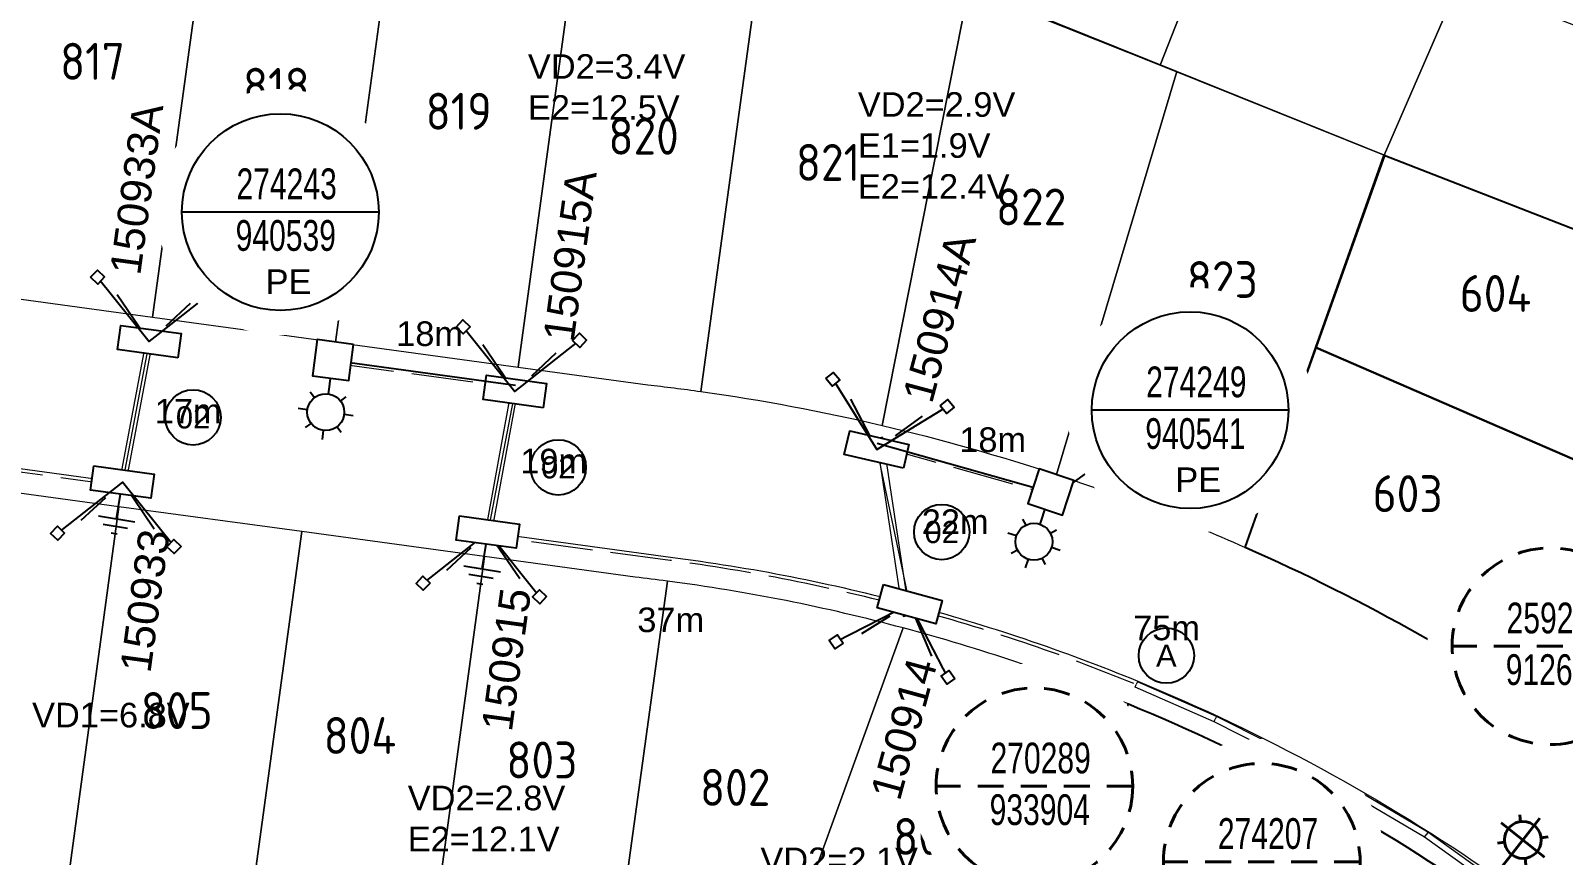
# Model space of a CAD drawing. Header units: metres. Extents: x 281818 to 283900, y 6133059 to 6135046.
# Drawn here: x 282135.1 to 282259.7, y 6134469.6 to 6134536.7 of the extents above; entities that cross this region are included whole.
import ezdxf
from ezdxf.enums import TextEntityAlignment as Align

# ---------------------------------------------------------------- set-up
doc = ezdxf.new("R2010")
doc.units = ezdxf.units.M
doc.linetypes.add('Dash', pattern=[5, 3, -2])
doc.linetypes.add('IE Trench LV', pattern=[6.5, 5, -1.5])
doc.layers.get('0').update_dxf_attribs({"color": 6})
for name, color, linetype in [('_User Stage 6 Lanterns', 7, 'Continuous'), ('_User Stage 6 Site Plan', 7, 'Continuous'), ('_User VD', 7, 'Continuous'), ('Duct_SP_NEW', 2, 'Continuous'), ('Equip_LV_NEW', 2, 'Continuous'), ('Equip_SP_SL_EXT', 7, 'Continuous'), ('Equip_SP_SL_NEW', 2, 'Continuous'), ('Mains_LV_New_R17', 2, 'Continuous'), ('Mains_LV_NEW_T84', 2, 'Continuous'), ('Mains_LV_New_T94', 2, 'Continuous'), ('Notes_LV_MISC', 7, 'Continuous'), ('Notes_SL_MISC', 7, 'Continuous'), ('Notes_SP_NEW', 2, 'Continuous'), ('Services_SP_NEW', 2, 'Continuous'), ('Services_SP_NEW_UG', 2, 'Continuous'), ('SupportsUG_SP_LV_SL_EXT', 7, 'Continuous'), ('SupportsUG_SP_LV_SL_NEW', 2, 'Continuous'), ('Trench_SP_NEW', 2, 'Continuous'), ('UG_Details_SP_MISC', 7, 'Continuous')]:
    doc.layers.add(name, color=color, linetype=linetype)
for name, color, linetype, lineweight in [('Cadastre Developer_SP_EXT', 9, 'Continuous', 5), ('Cadastre Developer_SP_NEW', 2, 'Continuous', 5), ('Cadastre Land Parcels_SP_EXT', 9, 'Continuous', 5)]:
    doc.layers.add(name, color=color, linetype=linetype, lineweight=lineweight)
doc.styles.add('COLUMN_LABEL', font='arial.ttf')
doc.styles.add('iecARIAL', font='arial.ttf', dxfattribs={"height": 2})
doc.styles.add('LotNum', font='isocp.shx', dxfattribs={"height": 1.8})
doc.styles.add('POLE_LABEL', font='arial.ttf')
doc.styles.add('SL_LABEL', font='arial.ttf')
doc.styles.get("Standard").update_dxf_attribs({"font": 'arial.ttf'})
doc.linetypes.add('Cable 1', pattern='A,7,-3,["//",Standard,S=1.5,R=0,X=-2.1,Y=-0.7],-0.001', length=10.001)
doc.linetypes.add('Cable 5', pattern='A,10,-1,["o",Standard,S=2,R=0,X=-1,Y=-0.7],-1e-05,["o",Standard,S=2,R=0,X=-0.2,Y=-0.7],-1.2', length=12.20001)
doc.linetypes.add('Cable New UG', pattern='A,7,-0.25,["x",Standard,S=2,R=0,X=0.2,Y=-0.8],-2.1', length=9.35)
doc.linetypes.add('IE Trench HV', pattern='A,7,-0.2,["/",Standard,S=3,R=0,X=0.6,Y=-1.4],-2.5', length=9.7)
doc.linetypes.add('IECLCABD1', pattern='A,5.25,-0.1,["o",Standard,S=2,R=0,X=1.5,Y=-0.7],-4', length=9.35)

# ---------------------------------------------------------------- blocks, each defined once
blk = doc.blocks.new('COLUMN_EXT')
blk.add_hatch(color=256).paths.add_polyline_path([(-1.49, 1.48), (-1.49, -1.49), (1.48, -1.49), (1.48, 1.48)])
blk.add_lwpolyline([(-1.49, -1.49), (1.48, -1.49), (1.48, 1.48), (-1.49, 1.48)], close=True)
for tag, height, style, flags, p in [('ASSET_NUM', 2.5, 'COLUMN_LABEL', 8, (2, 2)), ('STRUCTURE_PLANT_NUMBER', 0.2, 'POLE_LABEL', 9, (1.81, 0.03)), ('STREET_CODE', 0.2, 'COLUMN_LABEL', 9, (1.81, -0.2))]:
    blk.add_attdef(tag, text='', height=height, dxfattribs=dict(style=style, flags=flags)).set_placement(p, align=Align.MIDDLE_LEFT)
at = {"flags": 9}
for tag, p in [('COLUMN_TYPE', (1.81, -0.4)), ('OWNED_BY', (1.81, -0.6)), ('STATE', (1.81, -0.8)), ('USAGE', (1.81, -1)), ('LEGEND', (1.81, -1.2)), ('STREETNAME', (1.81, -1.6)), ('SUBURB', (1.81, -1.8)), ('LOCATION', (1.81, -1.4)), ('NOTES', (1.81, -2))]:
    blk.add_attdef(tag, text='', height=0.2, dxfattribs=at).set_placement(p, align=Align.MIDDLE_LEFT)
at = {"flags": 1}
blk.add_attdef('Z', (1.81, -2.35), '', height=0.2, dxfattribs=at)
blk = doc.blocks.new('SL_LANTERN_EXT')
at = {"lineweight": 40}
for p, q in [((0, 1.97), (0, 6.47)), ((-1.46, 5.68), (-1.06, 5.28)), ((1.46, 5.68), (1.06, 5.28)), ((-2.25, 4.22), (2.25, 4.22)), ((-1.46, 2.76), (-1.06, 3.16)), ((0, 0), (0, 2.72)), ((1.46, 2.76), (1.06, 3.16))]:
    blk.add_line(p, q, dxfattribs=at)
blk.add_circle((0, 4.22), 1.5, dxfattribs=at)
at = {"style": 'iecARIAL', "flags": 8}
blk.add_attdef('ASSET_NUM', (1.5, 1.5), '', height=2.5, dxfattribs=at)
for tag, p, height, flags in [('CONSTRUCTED_VOLTAGE', (0.98, -0.65), 0.2, 9), ('CONTROL_TYPE', (0.98, -0.85), 0.2, 9), ('LANTERN_PURPOSE', (0.98, -1.05), 0.2, 9), ('LANTERN_TYPE', (0.98, -1.25), 0.2, 9), ('LNUMBER', (2.18, -3.25), 2.5, 8), ('OPERATING_VOLTAGE', (0.98, -1.65), 0.2, 9), ('ORIENTATION', (0.98, -1.85), 0.2, 9), ('OWNED_BY', (0.98, -2.05), 0.2, 9), ('STATE', (0.98, -2.25), 0.2, 9), ('NO_PHASES', (0.98, -1.45), 0.2, 9), ('USAGE', (0.98, -2.45), 0.2, 9), ('CEXIST', (0.98, -2.65), 0.2, 9), ('CNEW', (0.98, -2.85), 0.2, 9), ('CNUMBER', (0.98, -3.05), 0.2, 9), ('CREMOVE', (0.98, -3.25), 0.2, 9), ('CREPLACE', (0.98, -3.45), 0.2, 9), ('LKINGHEIGHT', (0.98, -3.65), 0.2, 9), ('LBRACKET', (0.98, -3.85), 0.2, 9), ('LBRACKETVOCAB', (0.98, -4.05), 0.2, 9), ('LCATEGORY', (0.98, -4.25), 0.2, 9), ('LCHARGE1', (0.98, -4.45), 0.2, 9), ('LCHARGE1PERCENT', (0.98, -4.65), 0.2, 9), ('LCHARGE2', (0.98, -4.85), 0.2, 9), ('LCHARGE2PERCENT', (0.98, -5.05), 0.2, 9), ('LCHARGE3', (0.98, -5.25), 0.2, 9), ('LCHARGE3PERCENT', (0.98, -5.45), 0.2, 9), ('LEXIST', (0.98, -5.65), 0.2, 9), ('LLAMP', (0.98, -5.85), 0.2, 9), ('LLAMPVOCAB', (0.98, -6.05), 0.2, 9), ('LMAST', (0.98, -6.25), 0.2, 9), ('LMASTVOCAB', (0.98, -6.45), 0.2, 9), ('LNEW', (0.98, -6.65), 0.2, 9), ('LANTNUMBER', (0.98, -6.85), 0.2, 9), ('LOUTREACH', (0.98, -7.25), 0.2, 9), ('LOUTREACHVOCAB', (0.98, -7.45), 0.2, 9), ('LRATECODE', (0.98, -7.65), 0.2, 9), ('LREMOVE', (0.98, -7.85), 0.2, 9), ('LREPLACE', (0.98, -8.05), 0.2, 9), ('LTYPE', (0.98, -8.25), 0.2, 9), ('LTYPEVOCAB', (0.98, -8.45), 0.2, 9), ('LEGEND', (0.98, -8.65), 0.2, 9), ('LOCATION', (0.98, -8.85), 0.2, 9), ('STREETNAME', (0.98, -9.25), 0.2, 9), ('SUBURB', (0.98, -9.45), 0.2, 1), ('NOTES', (0.98, -9.05), 0.2, 9)]:
    blk.add_attdef(tag, p, '', height=height, dxfattribs=dict(flags=flags))
blk = doc.blocks.new('*U135')
for tag, flags, p in [('SUBURB', 9, (1.5, 0.2)), ('STREETNAME', 9, (1.5, 0)), ('Z', 1, (1.5, -0.6)), ('LOCATION', 9, (1.5, -0.2)), ('NOTES', 9, (1.5, -0.4))]:
    blk.add_attdef(tag, text='', height=0.2, dxfattribs=dict(flags=flags)).set_placement(p, align=Align.MIDDLE_LEFT)
blk.add_wipeout([(-2.47, 3), (2.47, 3), (2.47, 1.02), (-2.47, 1.02)])
at = {"lineweight": -3}
blk.add_lwpolyline([(-2.47, 3), (2.47, 3), (2.47, 1.02), (-2.47, 1.02)], close=True, dxfattribs=at)
for tag, height, flags, p in [('ASSET_NUM', 2.5, 8, (2, 4)), ('STREET_CODE', 0.2, 9, (1.5, 2)), ('OWNED_BY', 0.2, 9, (1.5, 1.8)), ('OPERATED_BY', 0.2, 9, (1.5, 1.6)), ('STATE', 0.2, 9, (1.5, 1.2)), ('MAINTAINED_BY', 0.2, 9, (1.5, 1.4)), ('SUPPORT_TYPE', 0.2, 9, (1.5, 1)), ('USAGE', 0.2, 9, (1.5, 0.8)), ('LEGEND', 0.2, 9, (1.5, 0.6)), ('PARENT', 0.2, 9, (1.5, 0.4))]:
    blk.add_attdef(tag, text='', height=height, dxfattribs=dict(flags=flags)).set_placement(p, align=Align.MIDDLE_LEFT)
blk = doc.blocks.new('DUCT_INDICATOR')
blk.add_circle((0, 0), 2.25)
blk.add_attdef('CODE', text='', height=1.8).set_placement((0, 0), align=Align.MIDDLE_CENTER)
at = {"flags": 1}
blk.add_attdef('Z', (0, 0), '', height=0.2, dxfattribs=at)
blk = doc.blocks.new('Earth')
for p, q in [((0, -2.04), (0, 0)), ((-1.5, -2.04), (1.5, -2.04)), ((-1, -2.64), (1, -2.64)), ((-0.25, -3.24), (0.25, -3.24))]:
    blk.add_line(p, q)
blk = doc.blocks.new('CCP_NEW')
for tag, flags, p in [('CCP_TYPE', 9, (1.5, 0)), ('ORIENTATION', 9, (1.5, -0.2)), ('STATE', 9, (1.5, -1)), ('OWNED_BY', 9, (1.5, -1.2)), ('USAGE', 9, (1.5, -0.4)), ('LEGEND', 9, (1.5, -0.6)), ('LIFE_SUPPORT', 9, (1.5, -0.8)), ('OPERATED_BY', 9, (1.5, -1.4)), ('OPERATING_VOLTAGE', 9, (1.5, -1.8)), ('CONSTRUCTED_VOLTAGE', 9, (1.5, -2)), ('Z', 1, (1.5, -2.4)), ('MAINTAINED_BY', 9, (1.5, -1.6)), ('NUMBER_OF_PHASES', 9, (1.5, -2.2))]:
    blk.add_attdef(tag, text='', height=0.2, dxfattribs=dict(flags=flags)).set_placement(p, align=Align.MIDDLE_LEFT)
blk.add_wipeout([(0, 0.57), (0.57, 0), (0, -0.57), (-0.57, 0)])
blk.add_lwpolyline([(-0.57, 0), (0, 0.57), (0.57, 0), (0, -0.57), (-0.57, 0)])
blk = doc.blocks.new('SLANTERN_NUM_NEW')
blk.add_line((0, 0), (8, 0))
at = {"flags": 1}
blk.add_attdef('Z', (0, 0), '', height=0.2, dxfattribs=at)
blk.add_wipeout([(-0.31, 10), (-0.94, 9.96), (-1.57, 9.88), (-2.18, 9.76), (-2.79, 9.61), (-3.39, 9.41), (-3.97, 9.18), (-4.54, 8.91), (-5.09, 8.61), (-5.62, 8.27), (-6.13, 7.91), (-6.62, 7.5), (-7.07, 7.07), (-7.5, 6.62), (-7.91, 6.13), (-8.27, 5.62), (-8.61, 5.09), (-8.91, 4.54), (-9.18, 3.97), (-9.41, 3.39), (-9.61, 2.79), (-9.76, 2.18), (-9.88, 1.57), (-9.96, 0.94), (-10, 0.31), (-10, -0.31), (-9.96, -0.94), (-9.88, -1.57), (-9.76, -2.18), (-9.61, -2.79), (-9.41, -3.39), (-9.18, -3.97), (-8.91, -4.54), (-8.61, -5.09), (-8.27, -5.62), (-7.91, -6.13), (-7.5, -6.62), (-7.07, -7.07), (-6.62, -7.5), (-6.13, -7.91), (-5.62, -8.27), (-5.09, -8.61), (-4.54, -8.91), (-3.97, -9.18), (-3.39, -9.41), (-2.79, -9.61), (-2.18, -9.76), (-1.57, -9.88), (-0.94, -9.96), (-0.31, -10), (0.31, -10), (0.94, -9.96), (1.57, -9.88), (2.18, -9.76), (2.79, -9.61), (3.39, -9.41), (3.97, -9.18), (4.54, -8.91), (5.09, -8.61), (5.62, -8.27), (6.13, -7.91), (6.62, -7.5), (7.07, -7.07), (7.5, -6.62), (7.91, -6.13), (8.27, -5.62), (8.61, -5.09), (8.91, -4.54), (9.18, -3.97), (9.41, -3.39), (9.61, -2.79), (9.76, -2.18), (9.88, -1.57), (9.96, -0.94), (10, -0.31), (10, 0.31), (9.96, 0.94), (9.88, 1.57), (9.76, 2.18), (9.61, 2.79), (9.41, 3.39), (9.18, 3.97), (8.91, 4.54), (8.61, 5.09), (8.27, 5.62), (7.91, 6.13), (7.5, 6.62), (7.07, 7.07), (6.62, 7.5), (6.13, 7.91), (5.62, 8.27), (5.09, 8.61), (4.54, 8.91), (3.97, 9.18), (3.39, 9.41), (2.79, 9.61), (2.18, 9.76), (1.57, 9.88), (0.94, 9.96), (0.31, 10)])
at = {"linetype": 'Continuous'}
blk.add_line((8, 0), (-8, 0), dxfattribs=at)
blk.add_circle((0, 0), 8, dxfattribs=at)
at = {"width": 0.7}
for tag, p in [('SNUMBER', (0.51, 1.05)), ('CNUMBER', (0.44, -3.15))]:
    blk.add_attdef(tag, text='', height=2.5, dxfattribs=at).set_placement(p, align=Align.CENTER)
at = {"layer": 'Notes_LV_MISC', "linetype": 'Continuous', "insert": (-1.2, -4.66), "char_height": 2, "attachment_point": 1, "style": 'iecARIAL'}
blk.add_mtext_dynamic_manual_height_columns('PE', width=8.5143, gutter_width=10, heights=[0], dxfattribs=at)
blk = doc.blocks.new('COLUMN_NEW')
for tag, flags, p in [('NOTES', 9, (1.5, -2.4)), ('Z', 1, (1.5, -2.8)), ('LABEL_ALIGNMENT', 9, (1.5, -2.6))]:
    blk.add_attdef(tag, text='', height=0.2, dxfattribs=dict(flags=flags)).set_placement(p, align=Align.MIDDLE_LEFT)
blk.add_wipeout([(-1.485, -1.485), (1.485, -1.485), (1.485, 1.485), (-1.485, 1.485)])
at = {"lineweight": -3}
blk.add_lwpolyline([(-1.485, -1.485), (1.485, -1.485), (1.485, 1.485), (-1.485, 1.485)], close=True, dxfattribs=at)
for tag, height, flags, p in [('ASSET_NUM', 2.5, 8, (2, 2)), ('STREET_CODE', 0.2, 9, (1.5, 0)), ('OWNED_BY', 0.2, 9, (1.5, -0.4)), ('OPERATED_BY', 0.2, 9, (1.5, -0.6)), ('STATE', 0.2, 9, (1.5, -1)), ('COLUMN_TYPE', 0.2, 9, (1.5, -0.2)), ('USAGE', 0.2, 9, (1.5, -1.2)), ('MAINTAINED_BY', 0.2, 9, (1.5, -0.8)), ('SUBURB', 0.2, 9, (1.5, -1.8)), ('STREETNAME', 0.2, 9, (1.5, -2)), ('LEGEND', 0.2, 9, (1.5, -1.4)), ('PARENT', 0.2, 9, (1.5, -1.6)), ('LOCATION', 0.2, 9, (1.5, -2.2))]:
    blk.add_attdef(tag, text='', height=height, dxfattribs=dict(flags=flags)).set_placement(p, align=Align.MIDDLE_LEFT)
at = {"style": 'POLE_LABEL', "flags": 9}
blk.add_attdef('STRUCTURE_PLANT_NUMBER', text='', height=0.2, dxfattribs=at).set_placement((1.5, 0.242), align=Align.MIDDLE_LEFT)
blk = doc.blocks.new('SL_LANTERN_NEW')
blk.add_line((0, 0), (0, 0))
for tag, p, flags in [('Z', (0, 0), 1), ('OPERATED_BY', (0, -9.61), 9)]:
    blk.add_attdef(tag, p, '', height=0.2, dxfattribs=dict(flags=flags))
at = {"style": 'SL_LABEL', "flags": 9}
blk.add_attdef('STREET_CODE', text='', height=0.2, dxfattribs=at).set_placement((0, -0.2), align=Align.MIDDLE_LEFT)
for tag, height, flags, p in [('CONSTRUCTED_VOLTAGE', 0.2, 9, (0, -0.4)), ('CONTROL_TYPE', 0.2, 9, (0, -0.6)), ('LANTERN_PURPOSE', 0.2, 9, (0, -0.8)), ('LANTERN_TYPE', 0.2, 9, (0, -1)), ('NO_PHASES', 0.2, 9, (0, -1.2)), ('OPERATING_VOLTAGE', 0.2, 9, (0, -1.4)), ('ORIENTATION', 0.2, 9, (0, -1.6)), ('OWNED_BY', 0.2, 9, (0, -1.8)), ('STATE', 0.2, 9, (0, -2)), ('CEXIST', 0.2, 9, (0, -2.4)), ('USAGE', 0.2, 9, (0, -2.2)), ('LNUMBER', 2.5, 8, (1.2, -2.8)), ('CNEW', 0.2, 9, (0, -2.6)), ('CNUMBER', 0.2, 9, (0, -2.8)), ('CREMOVE', 0.2, 9, (0, -3)), ('CREPLACE', 0.2, 9, (0, -3.2)), ('LKINGHEIGHT', 0.2, 9, (0, -3.4)), ('LBRACKET', 0.2, 9, (0, -3.6)), ('LBRACKETVOCAB', 0.2, 9, (0, -3.8)), ('LCATEGORY', 0.2, 9, (0, -4)), ('LCHARGE1', 0.2, 9, (0, -4.2)), ('LCHARGE1PERCENT', 0.2, 9, (0, -4.4)), ('LCHARGE2', 0.2, 9, (0, -4.6)), ('LCHARGE2PERCENT', 0.2, 9, (0, -4.8)), ('LCHARGE3', 0.2, 9, (0, -5)), ('LCHARGE3PERCENT', 0.2, 9, (0, -5.2)), ('LEXIST', 0.2, 9, (0, -5.4)), ('LLAMP', 0.2, 9, (0, -5.6)), ('LLAMPVOCAB', 0.2, 9, (0, -5.8)), ('LMAST', 0.2, 9, (0, -6)), ('LMASTVOCAB', 0.2, 9, (0, -6.2)), ('LNEW', 0.2, 9, (0, -6.4)), ('LANTNUMBER', 0.2, 9, (0, -6.6)), ('LOUTREACH', 0.2, 9, (0, -7)), ('LOUTREACHVOCAB', 0.2, 9, (0, -7.2)), ('LRATECODE', 0.2, 9, (0, -7.4)), ('SUBURB', 0.2, 9, (0, -8.6)), ('STREETNAME', 0.2, 9, (0, -8.8)), ('LREMOVE', 0.2, 9, (0, -7.6)), ('LREPLACE', 0.2, 9, (0, -7.8)), ('LTYPE', 0.2, 9, (0, -8)), ('LTYPEVOCAB', 0.2, 9, (0, -8.2)), ('LEGEND', 0.2, 9, (0, -8.4)), ('LOCATION', 0.2, 9, (0, -9)), ('NOTES', 0.2, 9, (0, -9.2)), ('MAINTAINED_BY', 0.2, 9, (0, -9.86))]:
    blk.add_attdef(tag, text='', height=height, dxfattribs=dict(flags=flags)).set_placement(p, align=Align.MIDDLE_LEFT)
blk.add_wipeout([(0, 6.47), (1.46, 5.68), (2.25, 4.22), (1.46, 2.76), (0, 1.86), (-1.46, 2.76), (-2.25, 4.22), (-1.46, 5.68)])
for p, q in [((0, 5.72), (0, 6.47)), ((-1.46, 5.68), (-1.06, 5.28)), ((1.46, 5.68), (1.06, 5.28)), ((-2.25, 4.22), (-1.5, 4.22)), ((1.5, 4.22), (2.25, 4.22)), ((-1.46, 2.76), (-1.06, 3.16)), ((0, 0), (0, 2.72)), ((1.46, 2.76), (1.06, 3.16))]:
    blk.add_line(p, q)
blk.add_circle((0, 4.22), 1.5)
at = {"style": 'SL_LABEL', "flags": 8}
blk.add_attdef('ASSET_NUM', text='', height=2.5, dxfattribs=at).set_placement((2, 2), align=Align.MIDDLE_LEFT)
blk = doc.blocks.new('SLANTERN_NUM_EXT')
blk.add_wipeout([(-0.31, 10), (-0.94, 9.96), (-1.57, 9.88), (-2.18, 9.76), (-2.79, 9.61), (-3.39, 9.41), (-3.97, 9.18), (-4.54, 8.91), (-5.09, 8.61), (-5.62, 8.27), (-6.13, 7.91), (-6.62, 7.5), (-7.07, 7.07), (-7.5, 6.62), (-7.91, 6.13), (-8.27, 5.62), (-8.61, 5.09), (-8.91, 4.54), (-9.18, 3.97), (-9.41, 3.39), (-9.61, 2.79), (-9.76, 2.18), (-9.88, 1.57), (-9.96, 0.94), (-10, 0.31), (-10, -0.31), (-9.96, -0.94), (-9.88, -1.57), (-9.76, -2.18), (-9.61, -2.79), (-9.41, -3.39), (-9.18, -3.97), (-8.91, -4.54), (-8.61, -5.09), (-8.27, -5.62), (-7.91, -6.13), (-7.5, -6.62), (-7.07, -7.07), (-6.62, -7.5), (-6.13, -7.91), (-5.62, -8.27), (-5.09, -8.61), (-4.54, -8.91), (-3.97, -9.18), (-3.39, -9.41), (-2.79, -9.61), (-2.18, -9.76), (-1.57, -9.88), (-0.94, -9.96), (-0.31, -10), (0.31, -10), (0.94, -9.96), (1.57, -9.88), (2.18, -9.76), (2.79, -9.61), (3.39, -9.41), (3.97, -9.18), (4.54, -8.91), (5.09, -8.61), (5.62, -8.27), (6.13, -7.91), (6.62, -7.5), (7.07, -7.07), (7.5, -6.62), (7.91, -6.13), (8.27, -5.62), (8.61, -5.09), (8.91, -4.54), (9.18, -3.97), (9.41, -3.39), (9.61, -2.79), (9.76, -2.18), (9.88, -1.57), (9.96, -0.94), (10, -0.31), (10, 0.31), (9.96, 0.94), (9.88, 1.57), (9.76, 2.18), (9.61, 2.79), (9.41, 3.39), (9.18, 3.97), (8.91, 4.54), (8.61, 5.09), (8.27, 5.62), (7.91, 6.13), (7.5, 6.62), (7.07, 7.07), (6.62, 7.5), (6.13, 7.91), (5.62, 8.27), (5.09, 8.61), (4.54, 8.91), (3.97, 9.18), (3.39, 9.41), (2.79, 9.61), (2.18, 9.76), (1.57, 9.88), (0.94, 9.96), (0.31, 10)])
at = {"linetype": 'Dash', "lineweight": 40, "ltscale": 0.7}
blk.add_line((8, 0), (-8, 0), dxfattribs=at)
blk.add_circle((0, 0), 8, dxfattribs=at)
at = {"lineweight": 40, "width": 0.7}
for tag, p in [('SNUMBER', (0.51, 1.05)), ('CNUMBER', (0.44, -3.15))]:
    blk.add_attdef(tag, text='', height=2.5, dxfattribs=at).set_placement(p, align=Align.CENTER)
at = {"lineweight": 40, "flags": 1}
blk.add_attdef('Z', (0, 0), '', height=0.2, dxfattribs=at)

msp = doc.modelspace()

# ---------------------------------------------------------------- linework, layer by layer
at = {"layer": '_User Stage 6 Site Plan', "flags": 128}
for points in [[(282283.46, 6134511.68, -0.026294), (282276.2, 6134495.05), (282276.2, 6134495.05), (282239.6, 6134510.95), (282245.15, 6134526.59)], [(282253.7, 6134460.93), (282245, 6134450.24), (282215.81, 6134464.6), (282224.34, 6134481.96), (282224.34, 6134481.96, -0.054522), (282252.97, 6134466.36)]]:
    msp.add_lwpolyline(points, format="xyb", close=True, dxfattribs=at)
at = {"layer": 'Cadastre Developer_SP_EXT', "linetype": 'Continuous'}
for points in [[(282239.09, 6134564.89), (282226.51, 6134569.41), (282226.51, 6134569.41, 0.014967), (282217.2, 6134572.67), (282217.2, 6134572.67), (282211.26, 6134540.18), (282226.92, 6134533.9)], [(282239.09, 6134564.89), (282226.51, 6134569.41), (282226.51, 6134569.41, 0.01645), (282217.2, 6134572.67), (282217.2, 6134572.67), (282211.26, 6134540.18), (282226.92, 6134533.9)]]:
    msp.add_lwpolyline(points, format="xyb", close=True, dxfattribs=at)
msp.add_lwpolyline([(282257.49, 6134558.04), (282239.09, 6134564.89), (282226.92, 6134533.9), (282245.15, 6134526.59), (282251.31, 6134540.76), (282257.49, 6134558.04)], close=True, dxfattribs=at)
msp.add_lwpolyline([(282257.49, 6134558.04), (282239.09, 6134564.89), (282226.92, 6134533.9), (282245.15, 6134526.59), (282251.31, 6134540.76), (282257.49, 6134558.04)], close=True, dxfattribs=at)
at = {"layer": 'Cadastre Developer_SP_NEW', "color": 2, "lineweight": 0, "flags": 128}
for points in [[(282194.39, 6134542.55), (282179.52, 6134544.58), (282174.72, 6134509.36), (282185.25, 6134507.92, -0.006573), (282189.58, 6134507.37)], [(282211.37, 6134540.23), (282194.39, 6134542.55), (282189.58, 6134507.37, -0.022601), (282204.32, 6134504.61)], [(282186.85, 6134491.95, 0.004412), (282184.22, 6134492.27), (282171.98, 6134493.94), (282167.18, 6134458.8), (282176.1, 6134457.59), (282182.02, 6134456.62)], [(282206.03, 6134488.14, 0.032628), (282186.85, 6134491.95), (282182.02, 6134456.62), (282193.92, 6134454.69)], [(282224.34, 6134481.96, 0.032249), (282206.03, 6134488.14), (282193.92, 6134454.69), (282207.44, 6134447.58)]]:
    msp.add_lwpolyline(points, format="xyb", close=True, dxfattribs=at)
for points in [[(282142.25, 6134498), (282127.39, 6134500.03), (282122.59, 6134464.89), (282137.46, 6134462.86)], [(282157.12, 6134495.97), (282142.25, 6134498), (282137.46, 6134462.86), (282152.32, 6134460.83)], [(282171.98, 6134493.94), (282157.12, 6134495.97), (282152.32, 6134460.83), (282167.18, 6134458.8)]]:
    msp.add_lwpolyline(points, close=True, dxfattribs=at)
at = {"layer": 'Cadastre Land Parcels_SP_EXT', "linetype": 'Continuous'}
msp.add_lwpolyline([(282283.85, 6134512.72), (282284.23, 6134513.77), (282284.6, 6134514.81), (282284.97, 6134515.86), (282285.33, 6134516.91), (282285.68, 6134517.97), (282286.03, 6134519.02), (282286.37, 6134520.08), (282286.7, 6134521.14), (282287.02, 6134522.2), (282287.34, 6134523.27), (282287.65, 6134524.33), (282287.96, 6134525.4), (282288.26, 6134526.47), (282251.31, 6134540.76), (282245.15, 6134526.59), (282283.46, 6134511.68), (282283.85, 6134512.72)], close=True, dxfattribs=at)
at = {"layer": 'Duct_SP_NEW', "lineweight": 0}
for p, q in [((282142.14, 6134499.06), (282144.65, 6134512.45)), ((282142.65, 6134498.97), (282145.16, 6134512.36)), ((282144.65, 6134512.45), (282144.91, 6134512.41)), ((282145.16, 6134512.36), (282144.91, 6134512.41)), ((282174.32, 6134508.4), (282171.86, 6134495)), ((282174.83, 6134508.31), (282172.37, 6134494.9)), ((282174.32, 6134508.4), (282174.58, 6134508.35)), ((282174.83, 6134508.31), (282174.58, 6134508.35)), ((282203.84, 6134503.57), (282204.1, 6134503.61)), ((282203.84, 6134503.57), (282206.04, 6134489.08)), ((282204.35, 6134503.65), (282204.1, 6134503.61)), ((282204.35, 6134503.65), (282206.55, 6134489.16)), ((282142.14, 6134499.06), (282142.39, 6134499.02)), ((282142.65, 6134498.97), (282142.39, 6134499.02)), ((282171.86, 6134495), (282172.12, 6134494.95)), ((282172.37, 6134494.9), (282172.12, 6134494.95)), ((282206.04, 6134489.08), (282206.3, 6134489.12)), ((282206.55, 6134489.16), (282206.3, 6134489.12))]:
    msp.add_line(p, q, dxfattribs=at)
at = {"layer": 'Mains_LV_NEW_T84', "color": 2, "linetype": 'Cable New UG', "lineweight": 0, "flags": 128}
msp.add_lwpolyline([(281949.85, 6134438.53), (281946.16, 6134439.04), (281947.65, 6134449.97), (281947.22, 6134450.65), (281944.64, 6134451.01), (281942.47, 6134454.48), (281942.81, 6134455.82), (281943.66, 6134456.35), (281954.85, 6134490.59), (281957.53, 6134492.37), (281958.3, 6134494.73), (281959.06, 6134497.08), (281958.12, 6134500.62), (281964.61, 6134520.46), (281972.27, 6134525.26), (281994.12, 6134522.28), (282019.41, 6134518.82), (282021.12, 6134516.57), (282023.58, 6134516.23), (282026.02, 6134515.9), (282028.28, 6134517.61), (282053.62, 6134514.14), (282078.91, 6134510.69), (282080.63, 6134508.43), (282083.08, 6134508.1), (282085.52, 6134507.77), (282087.78, 6134509.48), (282113.07, 6134506.02), (282115.54, 6134505.68), (282117.23, 6134503.43), (282142.52, 6134499.98)], dxfattribs=at)
at = {"layer": 'Mains_LV_New_T94', "color": 2, "linetype": 'Cable 1', "lineweight": 0, "ltscale": 0.5}
for points in [[(282144.72, 6134511.43), (282142.53, 6134500, 0.011172), (282142.53, 6134500), (282142.53, 6134500)], [(282174.44, 6134507.37), (282172.25, 6134495.93, 0.011172), (282172.25, 6134495.93), (282172.25, 6134495.93)], [(282203.88, 6134502.65), (282206.55, 6134490.07, 0.011172), (282206.55, 6134490.07), (282206.55, 6134490.07)]]:
    msp.add_lwpolyline(points, format="xyb", dxfattribs=at)
at = {"layer": 'Services_SP_NEW_UG', "color": 2, "flags": 128}
for points in [[(282176.46, 6134490.68), (282172.25, 6134495.93), (282166.98, 6134491.77)], [(282209.67, 6134484.12), (282206.56, 6134490.08), (282200.58, 6134487.01)]]:
    msp.add_lwpolyline(points, dxfattribs=at)
at = {"layer": 'Trench_SP_NEW', "linetype": 'IE Trench LV', "lineweight": 0, "flags": 128}
msp.add_lwpolyline([(282142.48, 6134499.68), (281972.78, 6134522.87), (281966.53, 6134518.95), (281946.18, 6134456.66), (281949.74, 6134450.96), (281951.79, 6134450.68)], dxfattribs=at)
at = {"layer": 'Trench_SP_NEW', "linetype": 'IE Trench LV', "flags": 128}
for points in [[(282142.12, 6134515.25), (282144.72, 6134511.43), (282148.08, 6134514.56)], [(282171.85, 6134511.19), (282174.44, 6134507.37), (282177.81, 6134510.5)], [(282201.75, 6134506.74), (282203.88, 6134502.65), (282207.59, 6134505.35)], [(282218.07, 6134498.64), (282218.07, 6134498.64), (282221.78, 6134501.35)], [(282145.12, 6134496.18), (282142.53, 6134500), (282139.16, 6134496.87)], [(282174.85, 6134492.12), (282172.25, 6134495.93), (282168.89, 6134492.8)], [(282208.37, 6134485.84), (282206.56, 6134490.08), (282202.65, 6134487.66)]]:
    msp.add_lwpolyline(points, dxfattribs=at)
at = {"layer": 'UG_Details_SP_MISC', "lineweight": 0}
for p, q in [((282224.89, 6134483.31), (282224.99, 6134483.53)), ((282231.31, 6134480.5), (282224.89, 6134483.31)), ((282225.08, 6134483.75), (282224.99, 6134483.53)), ((282231.51, 6134480.93), (282225.08, 6134483.75)), ((282231.51, 6134480.93), (282231.41, 6134480.71)), ((282240.01, 6134476.64), (282231.51, 6134480.93)), ((282231.31, 6134480.5), (282231.41, 6134480.71)), ((282239.78, 6134476.22), (282231.31, 6134480.5)), ((282239.78, 6134476.22), (282239.89, 6134476.43)), ((282248.43, 6134471.12), (282239.78, 6134476.22)), ((282240.01, 6134476.64), (282239.89, 6134476.43)), ((282248.7, 6134471.53), (282240.01, 6134476.64)), ((282248.43, 6134471.12), (282248.57, 6134471.32)), ((282254.5, 6134466.78), (282248.43, 6134471.12)), ((282248.7, 6134471.53), (282248.57, 6134471.32)), ((282254.78, 6134467.17), (282248.7, 6134471.53))]:
    msp.add_line(p, q, dxfattribs=at)

# ---------------------------------------------------------------- block references
at = {"layer": '_User Stage 6 Lanterns'}
ref = msp.add_blockref('SL_LANTERN_EXT', (282253.82, 6134467.57), dxfattribs=dict(at, rotation=321.954))
ref.add_attrib('ASSET_NUM', '274207', (282238.47, 6134466.23), dxfattribs={"layer": '0', "height": 2.5, "style": 'iecARIAL'})
at = {"layer": 'Equip_SP_SL_EXT'}
ref = msp.add_blockref('SL_LANTERN_EXT', (282269.08, 6134478.84), dxfattribs=dict(at, rotation=240.7835798696793))
ref.add_attrib('ASSET_NUM', '259208', dxfattribs={"layer": '0', "height": 2.5, "rotation": 330.7836, "style": 'iecARIAL'}).set_placement((282265.78, 6134485.4), align=Align.MIDDLE_RIGHT)
at = {"layer": 'Notes_LV_MISC', "color": 2, "linetype": 'IECLCABD1', "rotation": 350.7610537433443}
msp.add_blockref('Earth', (282172.12, 6134494.95), dxfattribs=at)
at = {"layer": 'Notes_LV_MISC'}
ref = msp.add_blockref('SL_LANTERN_EXT', (282269.08, 6134478.84), dxfattribs=dict(at, rotation=240.7835798696793))
ref.add_attrib('ASSET_NUM', '259208', dxfattribs={"layer": '0', "height": 2.5, "rotation": 330.7836, "style": 'iecARIAL'}).set_placement((282265.78, 6134485.4), align=Align.MIDDLE_RIGHT)
ref = msp.add_blockref('COLUMN_EXT', (282269.08, 6134478.84), dxfattribs=dict(at, rotation=60.78357986268695))
ref.add_attrib('ASSET_NUM', '912651', dxfattribs={"layer": '0', "height": 2.5, "rotation": 330.7836, "style": 'COLUMN_LABEL'}).set_placement((282264.18, 6134483.61), align=Align.TOP_RIGHT)
at = {"layer": 'Notes_SL_MISC', "linetype": 'IE Trench LV'}
ref = msp.add_blockref('SL_LANTERN_NEW', (282159.63, 6134509.87), dxfattribs=dict(at, rotation=172.3569961817139))
ref.add_attrib('ASSET_NUM', '274243', dxfattribs={"layer": '0', "height": 2.5, "style": 'SL_LABEL'}).set_placement((282148.77, 6134519.91), align=Align.MIDDLE_LEFT)
at = {"layer": 'Notes_SL_MISC'}
ref = msp.add_blockref('SL_LANTERN_EXT', (282249.32, 6134461.56), dxfattribs=dict(at, rotation=321.954))
ref.add_attrib('ASSET_NUM', '274207', (282230.96, 6134471.86), dxfattribs={"layer": '0', "height": 2.5, "style": 'iecARIAL'})
at = {"layer": 'Notes_SP_NEW', "lineweight": 0}
for p in [(282177.98, 6134501.2), (282209.16, 6134495.94)]:
    msp.add_blockref('DUCT_INDICATOR', p, dxfattribs=at).add_auto_attribs({'CODE': '02'})
at = {"layer": 'Notes_SP_NEW', "linetype": 'IE Trench LV', "lineweight": 0}
msp.add_blockref('DUCT_INDICATOR', (282227.43, 6134485.89), dxfattribs=at).add_auto_attribs({'CODE': 'A'})
at = {"layer": 'SupportsUG_SP_LV_SL_EXT'}
ref = msp.add_blockref('COLUMN_EXT', (282269.08, 6134478.84), dxfattribs=dict(at, rotation=60.78357986268695))
ref.add_attrib('ASSET_NUM', '912651', dxfattribs={"layer": '0', "height": 2.5, "rotation": 330.7836, "style": 'COLUMN_LABEL'}).set_placement((282264.18, 6134483.61), align=Align.TOP_RIGHT)

# ---------------------------------------------------------------- texts
at = {"layer": '_User Stage 6 Site Plan', "style": 'LotNum'}
for s, p in [('604', (282251.29, 6134513.84)), ('603', (282244.21, 6134497.56))]:
    msp.add_text(s, height=3, dxfattribs=at).set_placement(p)
at = {"layer": '_User VD', "linetype": 'Cable New UG', "lineweight": 0}
note = msp.add_mtext_dynamic_manual_height_columns('VD2=2.9V\\PE1=1.9V\\PE2=12.4V\\P', width=18.4157, gutter_width=10, heights=[10.27, 0], dxfattribs=dict(at, insert=(282202.34, 6134531.71), char_height=2, attachment_point=1, style='iecARIAL'))
at = {"layer": 'Cadastre Developer_SP_NEW', "color": 2, "lineweight": 0, "style": 'LotNum'}
for s, p in [('817', (282137.47, 6134532.72)), ('818', (282152.34, 6134530.69)), ('819', (282167.2, 6134528.66)), ('820', (282182.06, 6134526.63)), ('821', (282197.31, 6134524.5)), ('822', (282213.58, 6134520.88)), ('823', (282229.1, 6134514.97)), ('805', (282144.03, 6134479.92)), ('804', (282158.9, 6134477.89)), ('803', (282173.76, 6134475.9)), ('802', (282189.51, 6134473.67)), ('801', (282205.22, 6134469.68))]:
    msp.add_text(s, height=3, dxfattribs=at).set_placement(p)
at = {"layer": 'Notes_LV_MISC', "linetype": 'Cable New UG', "lineweight": 0, "char_height": 2, "attachment_point": 1, "style": 'iecARIAL'}
for s, width, heights, insert in [('VD2=3.4V\\PE2=12.5V', 18.4157, [10.27], (282175.51, 6134534.8)), ('19m', 7.1414, [0], (282174.89, 6134502.71)), ('22m', 7.1414, [0], (282207.54, 6134497.78)), ('37m', 7.1414, [0], (282184.41, 6134489.8)), ('75m', 7.1414, [0], (282224.73, 6134489.14)), ('VD1=6.8V', 18.4157, [10.27], (282135.19, 6134482.05)), ('VD2=2.8V\\PE2=12.1V', 18.4157, [10.27], (282165.74, 6134475.31))]:
    msp.add_mtext_dynamic_manual_height_columns(s, width=width, gutter_width=10, heights=heights, dxfattribs=dict(at, insert=insert))

# ---------------------------------------------------------------- next in the draw order: linework, layer by layer
at = {"layer": 'Cadastre Developer_SP_NEW', "color": 2, "lineweight": 0, "flags": 128}
for points in [[(282149.8, 6134548.64), (282134.94, 6134550.67), (282130.13, 6134515.45), (282144.99, 6134513.42)], [(282164.66, 6134546.61), (282149.8, 6134548.64), (282144.99, 6134513.42), (282159.85, 6134511.39)], [(282179.52, 6134544.58), (282164.66, 6134546.61), (282159.85, 6134511.39), (282174.72, 6134509.36)]]:
    msp.add_lwpolyline(points, close=True, dxfattribs=at)
at = {"layer": 'Notes_SL_MISC', "linetype": 'Cable 5', "ltscale": 0.5}
msp.add_lwpolyline([(282159.65, 6134509.91), (282174.51, 6134507.88)], dxfattribs=at)
at = {"layer": 'Trench_SP_NEW', "linetype": 'IE Trench LV', "lineweight": 0, "flags": 128}
msp.add_lwpolyline([(282159.63, 6134509.71), (282174.49, 6134507.68)], dxfattribs=at)

# ---------------------------------------------------------------- next in the draw order: block references
at = {"layer": 'Equip_LV_NEW'}
ref = msp.add_blockref('*U135', (282142.26, 6134498.01), dxfattribs=dict(at, rotation=352.2226515232677))
ref.add_attrib('ASSET_NUM', '150933', dxfattribs={"layer": '0', "height": 2.5, "rotation": 82.2227}).set_placement((282143.57, 6134484.57), align=Align.MIDDLE_LEFT)
at = {"layer": 'Notes_SL_MISC', "linetype": 'IE Trench LV'}
ref = msp.add_blockref('SL_LANTERN_NEW', (282217.99, 6134499.16), dxfattribs=dict(at, rotation=161.7026568230545))
ref.add_attrib('ASSET_NUM', '274244', dxfattribs={"layer": '0', "height": 2.5, "style": 'SL_LABEL'}).set_placement((282223.2, 6134508.45), align=Align.MIDDLE_LEFT)
at = {"layer": 'Notes_SP_NEW', "lineweight": 0}
msp.add_blockref('DUCT_INDICATOR', (282148.28, 6134505.26), dxfattribs=at).add_auto_attribs({'CODE': '02'})
at = {"layer": 'Services_SP_NEW', "linetype": 'IE Trench HV', "rotation": 181.3964126661475}
msp.add_blockref('CCP_NEW', (282166.98, 6134491.77), dxfattribs=at)

# ---------------------------------------------------------------- next in the draw order: texts
at = {"layer": 'Notes_LV_MISC', "linetype": 'Cable New UG', "lineweight": 0, "insert": (282145.17, 6134506.77), "char_height": 2, "attachment_point": 1, "style": 'iecARIAL'}
msp.add_mtext_dynamic_manual_height_columns('17m', width=7.1414, gutter_width=10, heights=[0], dxfattribs=at)

# ---------------------------------------------------------------- next in the draw order: linework, layer by layer
at = {"layer": '_User Stage 6 Site Plan', "flags": 128}
msp.add_lwpolyline([(282276.2, 6134495.05, -0.024613), (282267.87, 6134480.27), (282267.87, 6134480.27), (282261.56, 6134479.1), (282261.56, 6134479.1, 0.048018), (282233.83, 6134494.69), (282233.83, 6134494.69), (282239.6, 6134510.95)], format="xyb", close=True, dxfattribs=at)
at = {"layer": 'Cadastre Developer_SP_NEW', "color": 2, "lineweight": 0, "flags": 128}
for points in [[(282228.29, 6134533.4), (282211.37, 6134540.23), (282204.32, 6134504.61, -0.02219), (282218.5, 6134500.61)], [(282245.22, 6134526.57), (282228.29, 6134533.4), (282218.5, 6134500.61, -0.024764), (282233.83, 6134494.69)]]:
    msp.add_lwpolyline(points, format="xyb", close=True, dxfattribs=at)
at = {"layer": 'Notes_SL_MISC', "linetype": 'Cable 5', "ltscale": 0.5}
msp.add_lwpolyline([(282203.92, 6134503.16), (282218.11, 6134499.16)], dxfattribs=at)
at = {"layer": 'Services_SP_NEW_UG', "color": 2, "flags": 128}
msp.add_lwpolyline([(282146.73, 6134494.75), (282142.53, 6134500), (282137.26, 6134495.84)], dxfattribs=at)
at = {"layer": 'Trench_SP_NEW', "linetype": 'IE Trench LV', "lineweight": 0, "flags": 128}
msp.add_lwpolyline([(282203.86, 6134502.97), (282218.06, 6134498.97)], dxfattribs=at)
msp.add_lwpolyline([(282224.78, 6134483.61, 0.015684), (282215.83, 6134486.95, 0.016218), (282206.47, 6134489.78, 0.016212), (282196.83, 6134492.02, 0.016404), (282187.07, 6134493.63), (282172.2, 6134495.62)], format="xyb", dxfattribs=at)

# ---------------------------------------------------------------- next in the draw order: block references
at = {"layer": 'Equip_LV_NEW'}
ref = msp.add_blockref('*U135', (282144.99, 6134513.42), dxfattribs=dict(at, rotation=172.2230000000001))
ref.add_attrib('ASSET_NUM', '150933A', dxfattribs={"layer": '0', "height": 2.5, "rotation": 82.223}).set_placement((282142.74, 6134516.92), align=Align.MIDDLE_LEFT)
ref = msp.add_blockref('*U135', (282174.72, 6134509.36), dxfattribs=dict(at, rotation=172.2226515233125))
ref.add_attrib('ASSET_NUM', '150915A', dxfattribs={"layer": '0', "height": 2.5, "rotation": 82.2227}).set_placement((282177.98, 6134511.48), align=Align.MIDDLE_LEFT)
at = {"layer": 'Notes_LV_MISC', "color": 2, "linetype": 'IECLCABD1', "rotation": 350.7610537433443}
msp.add_blockref('Earth', (282142.39, 6134499.02), dxfattribs=at)

# ---------------------------------------------------------------- next in the draw order: linework, layer by layer
at = {"layer": 'Services_SP_NEW_UG', "color": 2, "flags": 128}
for points in [[(282140.51, 6134516.68), (282144.72, 6134511.43), (282149.99, 6134515.59)], [(282170.24, 6134512.62), (282174.44, 6134507.37), (282179.71, 6134511.53)]]:
    msp.add_lwpolyline(points, dxfattribs=at)

# ---------------------------------------------------------------- next in the draw order: block references
at = {"layer": 'Equip_LV_NEW'}
ref = msp.add_blockref('*U135', (282204.32, 6134504.61), dxfattribs=dict(at, rotation=167.0788464278531))
ref.add_attrib('ASSET_NUM', '150914A', dxfattribs={"layer": '0', "height": 2.5, "rotation": 75}).set_placement((282207.16, 6134506.62), align=Align.MIDDLE_LEFT)
at = {"layer": 'Notes_LV_MISC'}
msp.add_blockref('SLANTERN_NUM_EXT', (282258.67, 6134486.65), dxfattribs=at).add_auto_attribs({'SNUMBER': '259208', 'CNUMBER': '912651'})
at = {"layer": 'Services_SP_NEW', "linetype": 'IE Trench HV'}
for p, rotation in [((282137.26, 6134495.84), 181.3964126661475), ((282146.73, 6134494.75), 181.3964126661475), ((282176.46, 6134490.68), 181.3964126661475), ((282200.58, 6134487.01), 170.2890437877177), ((282209.67, 6134484.12), 170.2890437877177)]:
    msp.add_blockref('CCP_NEW', p, dxfattribs=dict(at, rotation=rotation))
at = {"layer": 'SupportsUG_SP_LV_SL_NEW'}
ref = msp.add_blockref('COLUMN_NEW', (282218.03, 6134499.2), dxfattribs=dict(at, rotation=161.703007359795))
ref.add_attrib('ASSET_NUM', '940541', dxfattribs={"layer": '0', "height": 2.5}).set_placement((282222.94, 6134504.59), align=Align.MIDDLE_LEFT)

# ---------------------------------------------------------------- next in the draw order: linework, layer by layer
at = {"layer": 'Services_SP_NEW_UG', "color": 2, "flags": 128}
msp.add_lwpolyline([(282200.32, 6134508.36), (282203.88, 6134502.65), (282209.6, 6134506.15)], dxfattribs=at)

# ---------------------------------------------------------------- next in the draw order: block references
at = {"layer": 'Equip_SP_SL_NEW', "linetype": 'IE Trench LV'}
ref = msp.add_blockref('SL_LANTERN_NEW', (282217.99, 6134499.16), dxfattribs=dict(at, rotation=161.7026568230545))
ref.add_attrib('ASSET_NUM', '274244', dxfattribs={"layer": '0', "height": 2.5, "style": 'SL_LABEL'}).set_placement((282223.2, 6134508.45), align=Align.MIDDLE_LEFT)
at = {"layer": 'Notes_LV_MISC'}
msp.add_blockref('SLANTERN_NUM_EXT', (282216.7, 6134475.26), dxfattribs=at).add_auto_attribs({'SNUMBER': '270289', 'CNUMBER': '933904'})
at = {"layer": 'Services_SP_NEW', "linetype": 'IE Trench HV', "rotation": 1.396412666147445}
for p in [(282140.51, 6134516.68), (282149.99, 6134515.59), (282170.24, 6134512.62), (282179.71, 6134511.53)]:
    msp.add_blockref('CCP_NEW', p, dxfattribs=at)

# ---------------------------------------------------------------- next in the draw order: linework, layer by layer
at = {"layer": 'Mains_LV_New_R17', "linetype": 'Cable 5'}
msp.add_lwpolyline([(282203.92, 6134503.16), (282218.11, 6134499.16)], dxfattribs=at)

# ---------------------------------------------------------------- next in the draw order: block references
at = {"layer": 'Notes_LV_MISC'}
msp.add_blockref('SLANTERN_NUM_EXT', (282235.19, 6134469.12), dxfattribs=at).add_auto_attribs({'SNUMBER': '274207', 'CNUMBER': '940493'})
at = {"layer": 'Services_SP_NEW', "linetype": 'IE Trench HV', "rotation": 354.559260078682}
for p in [(282200.32, 6134508.36), (282209.6, 6134506.15)]:
    msp.add_blockref('CCP_NEW', p, dxfattribs=at)
at = {"layer": 'SupportsUG_SP_LV_SL_NEW'}
ref = msp.add_blockref('COLUMN_NEW', (282159.66, 6134509.92), dxfattribs=dict(at, rotation=172.3573467184544))
ref.add_attrib('ASSET_NUM', '940539', dxfattribs={"layer": '0', "height": 2.5}).set_placement((282148.86, 6134515.95), align=Align.MIDDLE_LEFT)

# ---------------------------------------------------------------- next in the draw order: texts
at = {"layer": '_User VD', "linetype": 'Cable New UG', "lineweight": 0}
note = msp.add_mtext_dynamic_manual_height_columns('VD2=2.1V\\PE1=1.4V\\PE2=11.8V\\P', width=18.4157, gutter_width=10, heights=[10.27, 0], dxfattribs=dict(at, insert=(282194.42, 6134470.28), char_height=2, attachment_point=1, style='iecARIAL'))
at = {"layer": 'Notes_LV_MISC', "linetype": 'Cable New UG', "lineweight": 0, "insert": (282164.8, 6134513.07), "char_height": 2, "attachment_point": 1, "style": 'iecARIAL'}
msp.add_mtext_dynamic_manual_height_columns('18m', width=7.1414, gutter_width=10, heights=[0], dxfattribs=at)

# ---------------------------------------------------------------- next in the draw order: block references
at = {"layer": 'Equip_SP_SL_NEW', "linetype": 'IE Trench LV'}
ref = msp.add_blockref('SL_LANTERN_NEW', (282159.63, 6134509.87), dxfattribs=dict(at, rotation=172.3569961817139))
ref.add_attrib('ASSET_NUM', '274243', dxfattribs={"layer": '0', "height": 2.5, "style": 'SL_LABEL'}).set_placement((282148.77, 6134519.91), align=Align.MIDDLE_LEFT)
at = {"layer": 'Notes_SL_MISC', "linetype": 'IE Trench LV'}
ref = msp.add_blockref('COLUMN_NEW', (282218.03, 6134499.2), dxfattribs=dict(at, rotation=161.703007359795))
ref.add_attrib('ASSET_NUM', '940541', dxfattribs={"layer": '0', "height": 2.5}).set_placement((282222.94, 6134504.59), align=Align.MIDDLE_LEFT)

# ---------------------------------------------------------------- next in the draw order: linework, layer by layer
at = {"layer": 'Mains_LV_New_R17', "linetype": 'Cable 5'}
msp.add_lwpolyline([(282159.65, 6134509.91), (282174.51, 6134507.88)], dxfattribs=at)

# ---------------------------------------------------------------- next in the draw order: block references
at = {"layer": 'Notes_LV_MISC'}
msp.add_blockref('SLANTERN_NUM_NEW', (282229.36, 6134505.85), dxfattribs=at).add_auto_attribs({'SNUMBER': '274249', 'CNUMBER': '940541'})

# ---------------------------------------------------------------- next in the draw order: texts
at = {"layer": 'Notes_LV_MISC', "linetype": 'Cable New UG', "lineweight": 0, "insert": (282210.59, 6134504.45), "char_height": 2, "attachment_point": 1, "style": 'iecARIAL'}
msp.add_mtext_dynamic_manual_height_columns('18m', width=7.1414, gutter_width=10, heights=[0], dxfattribs=at)

# ---------------------------------------------------------------- next in the draw order: linework, layer by layer
at = {"layer": 'Mains_LV_NEW_T84', "color": 2, "linetype": 'Cable New UG', "lineweight": 0, "flags": 128}
msp.add_lwpolyline([(282172.25, 6134495.92), (282187.1, 6134493.89, -0.034493), (282206.55, 6134490.07, -0.015179), (282215.92, 6134487.24, -0.017059), (282225.1, 6134483.81, -0.054489), (282254.1, 6134468.01), (282266.71, 6134459.43), (282268.2, 6134457.07)], format="xyb", dxfattribs=at)

# ---------------------------------------------------------------- next in the draw order: block references
at = {"layer": 'Notes_SL_MISC', "linetype": 'IE Trench LV'}
ref = msp.add_blockref('COLUMN_NEW', (282159.66, 6134509.92), dxfattribs=dict(at, rotation=172.3573467184544))
ref.add_attrib('ASSET_NUM', '940539', dxfattribs={"layer": '0', "height": 2.5}).set_placement((282148.86, 6134515.95), align=Align.MIDDLE_LEFT)

# ---------------------------------------------------------------- next in the draw order: block references
at = {"layer": 'Equip_LV_NEW'}
ref = msp.add_blockref('*U135', (282171.98, 6134493.94), dxfattribs=dict(at, rotation=352.2226515197239))
ref.add_attrib('ASSET_NUM', '150915', dxfattribs={"layer": '0', "height": 2.5, "rotation": 82.2227}).set_placement((282172.96, 6134479.8), align=Align.MIDDLE_LEFT)
ref = msp.add_blockref('*U135', (282206.03, 6134488.14), dxfattribs=dict(at, rotation=344.726775642719))
ref.add_attrib('ASSET_NUM', '150914', dxfattribs={"layer": '0', "height": 2.5, "rotation": 74.7268}).set_placement((282204.54, 6134474.31), align=Align.MIDDLE_LEFT)
at = {"layer": 'Notes_LV_MISC'}
msp.add_blockref('SLANTERN_NUM_NEW', (282155.38, 6134521.96), dxfattribs=at).add_auto_attribs({'SNUMBER': '274243', 'CNUMBER': '940539'})

doc.saveas('drawing.dxf')
